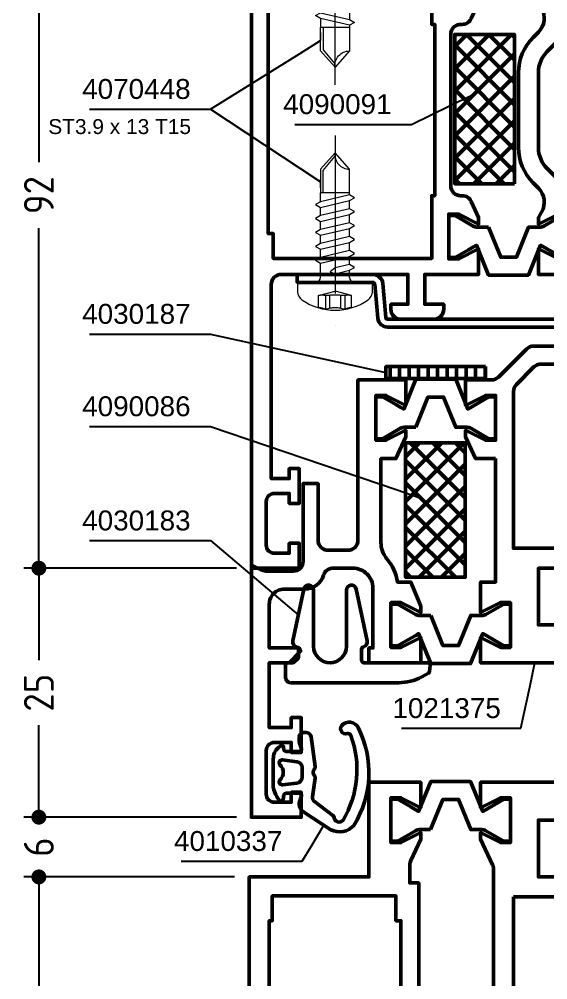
# Model space of a CAD drawing. Header units: millimetres. Extents: x 33 to 159, y 23 to 255.
# Drawn here: x 33.3 to 86.3, y 102.6 to 199 of the extents above; entities that cross this region are included whole.
import ezdxf
from ezdxf.enums import TextEntityAlignment as Align

# ---------------------------------------------------------------- set-up
doc = ezdxf.new("R2010")
doc.units = ezdxf.units.MM
doc.linetypes.add('CENTER', pattern=[50.8, 31.75, -6.35, 6.35, -6.35])
doc.linetypes.add('HIDDEN', pattern=[9.525, 6.35, -3.175])
for name, color, linetype, lineweight in [('AM_5', 3, 'Continuous', 25), ('AM_C', 50, 'Continuous', 50), ('AM_S', 80, 'Continuous', 50), ('Cent3', 70, 'CENTER', 18), ('CHide4', 10, 'HIDDEN', 13), ('Cont3', 70, 'Continuous', 18), ('Cont4', 10, 'Continuous', 13)]:
    doc.layers.add(name, color=color, linetype=linetype, lineweight=lineweight)
doc.styles.add('HBS_DIMTEXTSTYLE', font='isocp.shx')
doc.styles.add('SWISSL', font='swissl.ttf')
doc.dimstyles.new('Konstruktionsschnitt 1-1$0', dxfattribs={"dimscale": 0, "dimtxt": 3, "dimasz": 1.5, "dimexe": 1.5, "dimexo": 1.5, "dimgap": 1.5, "dimtad": 0, "dimdsep": 46, "dimtxsty": 'HBS_DIMTEXTSTYLE', "dimblk": 'PUNKT', "dimcen": 0, "dimclrd": 3, "dimclre": 3, "dimclrt": 2, "dimadec": 1, "dimazin": 2, "dimtfac": 0.7, "dimtofl": 0, "dimtmove": 0, "dimatfit": 3, "dimfxl": 0, "dimtolj": 1, "dimtzin": 0, "dimarcsym": 0})

# ---------------------------------------------------------------- blocks, each defined once
blk = doc.blocks.new('PUNKT')
at = {"color": 0, "linetype": 'Continuous'}
blk.add_line((-0.5, 0), (-1, 0), dxfattribs=at)
at = {"color": 0, "linetype": 'Continuous', "const_width": 0.5}
blk.add_lwpolyline([(-0.25, 0, 1), (0.25, 0, 1)], format="xyb", close=True, dxfattribs=at)
blk = doc.blocks.new('*D30')
at = {"layer": 'AM_5', "color": 3, "lineweight": -2, "transparency": 16777216}
for p, q in [((54.86, 112.9), (33.743, 112.9)), ((35.243, 111.4), (35.243, 79.612)), ((35.243, 41.4), (35.243, 73.187)), ((54.86, 39.9), (33.743, 39.9))]:
    blk.add_line(p, q, dxfattribs=at)
at = {"layer": 'AM_5', "color": 3, "lineweight": -2, "transparency": 16777216, "xscale": 1.5, "yscale": 1.5, "zscale": 1.5}
for p, rotation in [((35.243, 112.9), 90), ((35.243, 39.9), 270)]:
    blk.add_blockref('PUNKT', p, dxfattribs=dict(at, rotation=rotation))
at = {"layer": 'AM_5', "color": 2, "transparency": 16777216, "insert": (35.243, 76.4), "char_height": 3, "attachment_point": 5, "rotation": 90, "style": 'HBS_DIMTEXTSTYLE'}
blk.add_mtext('\\A1;73', dxfattribs=at)
blk = doc.blocks.new('*D31')
at = {"layer": 'AM_5', "color": 3, "lineweight": -2, "transparency": 16777216}
for p, q in [((35.243, 120.4), (35.243, 121.9)), ((55.061, 118.9), (33.743, 118.9)), ((54.86, 112.9), (33.743, 112.9)), ((35.243, 111.4), (35.243, 109.9))]:
    blk.add_line(p, q, dxfattribs=at)
at = {"layer": 'AM_5', "color": 3, "lineweight": -2, "transparency": 16777216, "xscale": 1.5, "yscale": 1.5, "zscale": 1.5}
for p, rotation in [((35.243, 118.9), 270), ((35.243, 112.9), 90)]:
    blk.add_blockref('PUNKT', p, dxfattribs=dict(at, rotation=rotation))
at = {"layer": 'AM_5', "color": 2, "transparency": 16777216, "insert": (35.243, 115.9), "char_height": 3, "attachment_point": 5, "rotation": 90, "style": 'HBS_DIMTEXTSTYLE'}
blk.add_mtext('\\A1;6', dxfattribs=at)
blk = doc.blocks.new('*D32')
at = {"layer": 'AM_5', "color": 3, "lineweight": -2, "transparency": 16777216}
for p, q in [((55.061, 143.9), (33.743, 143.9)), ((35.243, 142.4), (35.243, 134.65)), ((35.243, 120.4), (35.243, 128.15)), ((55.061, 118.9), (33.743, 118.9))]:
    blk.add_line(p, q, dxfattribs=at)
at = {"layer": 'AM_5', "color": 3, "lineweight": -2, "transparency": 16777216, "xscale": 1.5, "yscale": 1.5, "zscale": 1.5}
for p, rotation in [((35.243, 143.9), 90), ((35.243, 118.9), 270)]:
    blk.add_blockref('PUNKT', p, dxfattribs=dict(at, rotation=rotation))
at = {"layer": 'AM_5', "color": 2, "transparency": 16777216, "insert": (35.243, 131.4), "char_height": 3, "attachment_point": 5, "rotation": 90, "style": 'HBS_DIMTEXTSTYLE'}
blk.add_mtext('\\A1;25', dxfattribs=at)
blk = doc.blocks.new('*S512')
at = {"layer": 'AM_5', "color": 3}
for p, q in [((40.336, 146.665), (52.466, 146.665)), ((52.466, 146.665), (61.264, 139.204)), ((61.264, 139.204), (61.266, 139.203))]:
    blk.add_line(p, q, dxfattribs=at)
at = {"layer": 'AM_5', "color": 2, "insert": (50.466, 147.665), "char_height": 2, "attachment_point": 9, "style": 'SWISSL'}
blk.add_mtext('4030183', dxfattribs=at)
blk = doc.blocks.new('WS4070448')
at = {"layer": 'Cent3', "ltscale": 0.5}
blk.add_line((8.051, -14.399), (8.067, 4.661), dxfattribs=at)
at = {"layer": 'CHide4', "ltscale": 0.3}
for p, q in [((7.096, 1.694), (7.096, 3.079)), ((7.508, 1.694), (7.508, 2.967)), ((8.627, 1.694), (8.627, 2.967)), ((9.039, 1.694), (9.039, 3.079))]:
    blk.add_line(p, q, dxfattribs=at)
for points in [[(6.417, 2.921), (6.417, 1.694)], [(9.717, 2.921), (9.717, 1.694)], [(6.417, 1.694), (8.067, 1.252)], [(9.717, 1.694), (8.067, 1.252)]]:
    blk.add_lwpolyline(points, dxfattribs=at)
for centre, radius, start, end in [((6.478, 4.198), 1.279, 267.28485, 298.88724), ((8.067, 5.853), 2.94, 250.69884, 289.30116), ((9.657, 4.198), 1.279, 241.11276, 272.71515), ((6.756, 2.851), 1.206, 253.66426, 286.33574), ((8.067, 11.775), 10.128, 264.49478, 275.50522), ((9.378, 2.851), 1.206, 253.66426, 286.33574)]:
    blk.add_arc(centre, radius, start, end, dxfattribs=at)
at = {"layer": 'Cont4'}
for p, q in [((6.617, -8.639), (6.617, -11.003)), ((6.617, -8.639), (9.517, -8.639)), ((9.517, -11.003), (9.517, -8.639)), ((6.617, -11.003), (8.067, -12.639)), ((8.067, -12.639), (9.517, -11.003))]:
    blk.add_line(p, q, dxfattribs=at)
blk.add_lwpolyline([(11.39, 2.114, 0.314856), (4.744, 2.114, 0.244912), (4.317, 1.295), (4.317, 0.361), (11.817, 0.361), (11.817, 1.295, 0.244912), (11.39, 2.114, 0.138291)], format="xyb", dxfattribs=at)
for points in [[(6.117, -1.139), (6.617, -1.428), (8.067, -1.084), (8.567, -0.707), (8.067, -0.507), (6.617, -0.851)], [(6.117, -2.539), (6.617, -2.828), (9.517, -2.14), (10.017, -1.852), (9.517, -1.563), (6.617, -2.251)], [(6.117, -3.939), (6.617, -4.228), (9.517, -3.54), (10.017, -3.252), (9.517, -2.963), (6.617, -3.651)], [(6.117, -5.339), (6.617, -5.628), (9.517, -4.94), (10.017, -4.652), (9.517, -4.363), (6.617, -5.051)], [(6.117, -6.739), (6.617, -7.028), (9.517, -6.34), (10.017, -6.052), (9.517, -5.763), (6.617, -6.451)], [(6.117, -8.139), (6.617, -8.428), (9.517, -7.74), (10.017, -7.452), (9.517, -7.163), (6.617, -7.851)]]:
    blk.add_lwpolyline(points, close=True, dxfattribs=at)
for points in [[(6.617, -0.139), (6.617, -0.851)], [(9.517, -0.139), (9.517, -1.563)], [(6.617, -1.428), (6.617, -1.851)], [(6.617, -1.428), (6.617, -2.251)], [(6.617, -1.428), (6.617, -2.251)], [(6.617, -2.828), (6.617, -3.651)], [(9.517, -2.14), (9.517, -2.963)], [(9.517, -3.54), (9.517, -4.363)], [(6.617, -4.228), (6.617, -5.051)], [(6.617, -5.628), (6.617, -6.451)], [(9.517, -4.94), (9.517, -5.763)], [(9.517, -6.34), (9.517, -7.163)], [(6.617, -7.028), (6.617, -7.851)], [(6.617, -8.428), (6.617, -8.639)], [(9.267, -8.639), (9.267, -10.887), (8.101, -12.285)], [(9.517, -7.74), (9.517, -8.639)], [(9.517, -9.14), (9.517, -9.963)], [(6.617, -9.828), (6.617, -10.651)]]:
    blk.add_lwpolyline(points, dxfattribs=at)
for centre, radius, start, end in [((6.117, -0.139), 0.5, 0, 90), ((10.017, -0.139), 0.5, 90, 180), ((6.609, -12.471), 1.468, 353.42435, 89.66881)]:
    blk.add_arc(centre, radius, start, end, dxfattribs=at)
blk = doc.blocks.new('*S520')
at = {"layer": 'AM_5', "color": 3, "linetype": 'Continuous'}
for p, q in [((61.385, 195.553), (63.506, 196.876)), ((61.422, 184.059), (63.506, 182.678))]:
    blk.add_line(p, q, dxfattribs=at)
at = {"layer": 'AM_5', "color": 3}
for p, q in [((52.466, 189.991), (61.385, 195.553)), ((40.321, 189.991), (52.466, 189.991)), ((52.466, 189.991), (61.422, 184.059))]:
    blk.add_line(p, q, dxfattribs=at)
at = {"layer": 'AM_5', "color": 2, "insert": (50.466, 190.991), "char_height": 2, "attachment_point": 9, "style": 'SWISSL'}
blk.add_mtext('4070448', dxfattribs=at)
blk = doc.blocks.new('ZAHL rechts')
at = {"layer": 'AM_5', "color": 2, "style": 'SWISSL'}
blk.add_attdef('XXX', text='', height=1.5, dxfattribs=at).set_placement((-1.954, -2.5), align=Align.RIGHT)
blk = doc.blocks.new('*S524')
at = {"layer": 'AM_5', "color": 3, "linetype": 'Continuous'}
blk.add_line((76.436, 190.309), (78.685, 191.401), dxfattribs=at)
at = {"layer": 'AM_5', "color": 3}
for p, q in [((72.633, 188.464), (76.436, 190.309)), ((60.933, 188.464), (72.633, 188.464))]:
    blk.add_line(p, q, dxfattribs=at)
at = {"layer": 'AM_5', "color": 2, "insert": (70.633, 189.464), "char_height": 2, "attachment_point": 9, "style": 'SWISSL'}
blk.add_mtext('4090091', dxfattribs=at)
blk = doc.blocks.new('*S526')
at = {"layer": 'AM_5', "color": 3}
for p, q in [((40.316, 167.41), (52.466, 167.41)), ((52.466, 167.41), (67.62, 164.083))]:
    blk.add_line(p, q, dxfattribs=at)
at = {"layer": 'AM_5', "color": 3, "linetype": 'Continuous'}
blk.add_line((67.62, 164.083), (70.061, 163.547), dxfattribs=at)
at = {"layer": 'AM_5', "color": 2, "insert": (50.466, 168.41), "char_height": 2, "attachment_point": 9, "style": 'SWISSL'}
blk.add_mtext('4030187', dxfattribs=at)
blk = doc.blocks.new('*S528')
at = {"layer": 'AM_5', "color": 3, "linetype": 'Continuous'}
blk.add_line((84.486, 131.956), (85.015, 134.4), dxfattribs=at)
at = {"layer": 'AM_5', "color": 3}
for p, q in [((83.591, 127.823), (84.486, 131.956)), ((71.615, 127.823), (83.591, 127.823))]:
    blk.add_line(p, q, dxfattribs=at)
at = {"layer": 'AM_5', "color": 2, "insert": (81.591, 128.823), "char_height": 2, "attachment_point": 9, "style": 'SWISSL'}
blk.add_mtext('1021375', dxfattribs=at)
blk = doc.blocks.new('*S531')
at = {"layer": 'AM_5', "color": 3}
for p, q in [((40.31, 158.13), (52.466, 158.13)), ((52.466, 158.13), (71.195, 151.752))]:
    blk.add_line(p, q, dxfattribs=at)
at = {"layer": 'AM_5', "color": 3, "linetype": 'Continuous'}
blk.add_line((71.195, 151.752), (73.561, 150.946), dxfattribs=at)
at = {"layer": 'AM_5', "color": 2, "insert": (50.466, 159.13), "char_height": 2, "attachment_point": 9, "style": 'SWISSL'}
blk.add_mtext('4090086', dxfattribs=at)
blk = doc.blocks.new('*S532')
at = {"layer": 'AM_5', "color": 3, "linetype": 'Continuous'}
blk.add_line((62.553, 115.955), (63.83, 118.104), dxfattribs=at)
at = {"layer": 'AM_5', "color": 3}
for p, q in [((61.674, 114.478), (62.553, 115.955)), ((49.524, 114.478), (61.674, 114.478))]:
    blk.add_line(p, q, dxfattribs=at)
at = {"layer": 'AM_5', "color": 2, "insert": (59.674, 115.478), "char_height": 2, "attachment_point": 9, "style": 'SWISSL'}
blk.add_mtext('4010337', dxfattribs=at)
blk = doc.blocks.new('*D139')
at = {"layer": 'AM_5', "color": 3, "lineweight": -2, "transparency": 16777216}
for p, q in [((55.061, 235.9), (33.743, 235.9)), ((35.243, 234.4), (35.243, 184.66)), ((35.243, 145.4), (35.243, 178.056)), ((55.061, 143.9), (33.743, 143.9))]:
    blk.add_line(p, q, dxfattribs=at)
at = {"layer": 'AM_5', "color": 3, "lineweight": -2, "transparency": 16777216, "xscale": 1.5, "yscale": 1.5, "zscale": 1.5}
for p, rotation in [((35.243, 235.9), 90), ((35.243, 143.9), 270)]:
    blk.add_blockref('PUNKT', p, dxfattribs=dict(at, rotation=rotation))
at = {"layer": 'AM_5', "color": 2, "transparency": 16777216, "insert": (35.243, 181.358), "char_height": 3, "attachment_point": 5, "rotation": 90, "style": 'HBS_DIMTEXTSTYLE'}
blk.add_mtext('\\A1;92', dxfattribs=at)
blk = doc.blocks.new('WI1021356')
for points in [[(-77.001, 104), (-77.001, 31), (-65.001, 31), (-65.001, 21.5), (-59.801, 21.5), (-59.801, 24.05), (-61.801, 23.05), (-62.801, 23.05), (-62.801, 27.55), (-61.801, 27.55), (-59.801, 26.55), (-59.801, 27.2), (-59.801, 27.2), (-60.807, 29.358, -0.109518), (-60.901, 29.781), (-60.901, 31.6), (-60.001, 31.6), (-60.001, 70.9)], [(-45.501, 21.5), (-53.801, 21.5), (-53.801, 24.05), (-51.801, 23.05), (-50.801, 23.05), (-50.801, 27.55), (-51.801, 27.55), (-53.801, 26.55), (-53.801, 27.2), (-52.595, 29.787, 0.109518), (-52.501, 30.21), (-52.501, 66.329, -0.198912)]]:
    blk.add_lwpolyline(points, format="xyb")
blk.add_lwpolyline([(-29.001, 31), (-48.001, 31), (-48.001, 25.3), (-45.501, 25.3)])
blk.add_lwpolyline([(-62.301, 72.6), (-74.701, 72.6), (-74.701, 70.1), (-75.001, 70.1), (-75.001, 35.4), (-74.701, 35.4), (-74.701, 32.9), (-62.301, 32.9), (-62.301, 35.4), (-61.801, 35.4), (-61.801, 70.1), (-62.301, 70.1), (-62.301, 72.6)], close=True)
for points in [[(-50.501, 33), (-26.5, 33), (-26.5, 66.329, 0.198912), (-27.379, 68.45), (-29.136, 70.208, 0.154989), (-29.674, 70.486, -0.248244), (-31.525, 71.914, 0.293963), (-32.436, 72.5), (-44.566, 72.5, 0.293963), (-45.476, 71.914, -0.248244), (-47.327, 70.486, 0.154989), (-47.865, 70.208), (-49.622, 68.45, 0.198912), (-50.501, 66.329)], [(-58.809, 26.25), (-59.935, 26.25, -0.131652), (-60.335, 26.358), (-62.14, 27.4), (-62.801, 27.4), (-62.801, 23.2), (-62.14, 23.2), (-60.801, 23.973), (-60.313, 24.256), (-60.014, 24.428), (-58.801, 21.425), (-54.801, 21.425), (-53.588, 24.428), (-51.462, 23.2), (-50.801, 23.2), (-50.801, 27.4), (-51.462, 27.4), (-53.267, 26.358, -0.131652), (-53.667, 26.25), (-54.793, 26.25), (-56.015, 23.225), (-57.587, 23.225)]]:
    blk.add_lwpolyline(points, format="xyb", close=True)
blk = doc.blocks.new('WI1021375')
for points in [[(17, 3.8), (16, 1.4), (14.66, 1.4, -0.145549), (13.607, -0.94, 0.17987), (13, -2.573), (13, -11), (14.5, -11), (15.5, -13.2), (15.5, -13.85), (13.5, -12.85), (12.5, -12.85), (12.5, -17.35), (13.5, -17.35), (15.5, -16.35), (15.5, -18.9), (10.7, -18.9), (10.7, -2.8, 0.414214), (9.7, -1.8), (7.7, -1.8, 0.414214), (6.7, -2.8), (6.7, -8.5), (5.2, -8.5), (5.2, -0.7, 0.414214), (4.2, 0.3), (1.687, 0.3, 0.124369), (0.737, 0.06), (0, -0.338), (0, 25), (5, 25), (5, 22.5), (4, 22.5), (4, 23.5), (2.3, 23.5, 0.414214), (1.5, 22.7), (1.5, 18.3, 0.414214), (2.3, 17.5), (4, 17.5), (4, 18.5), (5, 18.5), (5, 15), (4, 15), (4, 16), (1.8, 16), (1.8, 9.5), (3.783, 9.5), (4.941, 8.341), (4.8, 8), (1.8, 8), (1.8, 3.6, 0.414214), (3.3, 2.1), (5.338, 2.1, -0.327538), (7.246, 0.7, 0.327538), (8.2, 0), (10.2, 0, 0.414214), (12.2, 2), (12.2, 8), (11.8, 8), (11.8, 9.5), (17, 9.5), (17, 6.95), (15, 7.95), (14, 7.95), (14, 3.45), (15, 3.45), (17, 4.45), (17, 3.8)], [(17.992, 4.75), (16.866, 4.75, 0.131652), (16.466, 4.643), (14.661, 3.6), (14, 3.6), (14, 7.8), (14.661, 7.8), (16, 7.027), (16.488, 6.745), (16.787, 6.572), (18, 9.575), (22, 9.575), (23.213, 6.572), (25.339, 7.8), (26, 7.8), (26, 3.6), (25.339, 3.6), (23.534, 4.643, 0.131652), (23.134, 4.75), (22.008, 4.75), (20.786, 7.775), (19.214, 7.775)], [(24.501, -11), (22.499, -11), (21.502, -13.2), (21.502, -13.85), (23.502, -12.85), (24.502, -12.85), (24.502, -17.35), (23.502, -17.35), (21.502, -16.35), (21.502, -18.9), (24.088, -18.9, -0.198912), (24.795, -19.192), (27.609, -22.007, 0.198912), (28.316, -22.3), (31.501, -22.3), (31.501, -24.199), (33.001, -24.199), (33.001, -22.3), (43.601, -22.3), (43.601, -24.199), (45.101, -24.199), (45.101, -22.3), (48.284, -22.3, 0.198912), (48.991, -22.007), (51.805, -19.192, -0.198912), (52.512, -18.9), (55.098, -18.9), (55.098, -16.35), (53.098, -17.35), (52.098, -17.35), (52.098, -12.85), (53.098, -12.85), (55.098, -13.85), (55.098, -13.2), (54.101, -11), (52.099, -11), (52.099, 1.401), (53.6, 1.401), (53.599, 4.45), (51.599, 3.45), (50.599, 3.45), (50.599, 7.95), (51.599, 7.95), (53.599, 6.95), (53.599, 9.5), (45.3, 9.5), (45.3, 5.7), (47.8, 5.7), (47.8, 0), (28.8, 0), (28.8, 5.7), (31.3, 5.7), (31.3, 9.5), (23, 9.5), (23, 6.95), (25, 7.95), (26, 7.95), (26, 3.45), (25, 3.45), (23, 4.45), (23, 1.401), (24.501, 1.401)], [(58.608, 4.75), (59.734, 4.75, -0.131652), (60.134, 4.643), (61.939, 3.6), (62.6, 3.6), (62.6, 7.8), (61.939, 7.8), (60.6, 7.027), (60.112, 6.745), (59.813, 6.572), (58.6, 9.575), (54.6, 9.575), (53.387, 6.572), (51.261, 7.8), (50.6, 7.8), (50.6, 3.6), (51.261, 3.6), (53.066, 4.643, -0.131652), (53.466, 4.75), (54.592, 4.75), (55.814, 7.775), (57.386, 7.775)], [(61.1, -13.2), (62.1, -11), (64.1, -11), (64.1, -2.974, 0.263753), (63.614, -2.116, -0.278267), (62.304, 0.346, 0.430144), (61.305, 1.4), (59.6, 1.4), (59.6, 4.45), (61.6, 3.45), (62.6, 3.45), (62.6, 7.95), (61.6, 7.95), (59.6, 6.95), (59.6, 9.5), (64.8, 9.5), (64.8, 8.318, 0.151177), (66.548, 2.67), (66.3, 2.2), (64.8, 2.2), (64.8, 0), (76.8, 0), (76.8, -24.5), (75.979, -24.883), (75.086, -24.134, 0.176327), (74.443, -23.9), (73.6, -23.9, 0.414214), (72.6, -24.9), (72.6, -26.8), (75, -27.443), (75, -28.003, -0.493145), (73.741, -28.969), (71.912, -28.479, -0.339454), (70.8, -27.03), (70.8, -23.9), (65.1, -23.9, -0.414214), (64.1, -22.9), (64.1, -18.9), (61.1, -18.9), (61.1, -16.35), (63.1, -17.35), (64.1, -17.35), (64.1, -12.85), (63.1, -12.85), (61.1, -13.85), (61.1, -13.2)], [(26.3, -17.738, 0.198912), (26.593, -18.445), (28.355, -20.207, 0.198912), (29.062, -20.5), (47.538, -20.5, 0.198912), (48.245, -20.207), (50.007, -18.445, 0.198912), (50.3, -17.738), (50.3, -2), (26.3, -2)], [(16.492, -14.15), (15.366, -14.15, -0.131652), (14.966, -14.043), (13.161, -13), (12.5, -13), (12.5, -17.2), (13.161, -17.2), (14.5, -16.427), (14.988, -16.145), (15.287, -15.972), (16.5, -18.975), (20.5, -18.975), (21.713, -15.972), (23.839, -17.2), (24.5, -17.2), (24.5, -13), (23.839, -13), (22.034, -14.043, -0.131652), (21.634, -14.15), (20.508, -14.15), (19.286, -17.175), (17.714, -17.175)], [(60.108, -14.15), (61.234, -14.15, 0.131652), (61.634, -14.043), (63.439, -13), (64.1, -13), (64.1, -17.2), (63.439, -17.2), (62.1, -16.427), (61.612, -16.145), (61.313, -15.972), (60.1, -18.975), (56.1, -18.975), (54.887, -15.972), (52.761, -17.2), (52.1, -17.2), (52.1, -13), (52.761, -13), (54.566, -14.043, 0.131652), (54.966, -14.15), (56.092, -14.15), (57.314, -17.175), (58.886, -17.175)]]:
    blk.add_lwpolyline(points, format="xyb", close=True)
blk.add_lwpolyline([(75, -1.8), (75, -22.1), (65.9, -22.1), (65.9, -1.8), (75, -1.8)], close=True)
blk = doc.blocks.new('WI1021364')
for points in [[(275.033, 179.576), (274.299, 177.962, -0.294108), (273.389, 177.376), (273.233, 177.376, 0.414214), (272.233, 176.376), (272.233, 161.176, 0.414214), (273.233, 160.176), (273.389, 160.176, -0.294108), (274.299, 159.59), (275.033, 157.976), (275.033, 157.326), (273.033, 158.326), (272.033, 158.326), (272.033, 153.826), (273.033, 153.826), (275.033, 154.826), (275.033, 152.276), (269.633, 152.276), (269.633, 149.276), (271.533, 149.276), (271.533, 148.776, -0.414214), (270.533, 147.776), (267.233, 147.776, -0.414214), (266.233, 148.776), (266.233, 149.276), (267.933, 149.276), (267.933, 152.276), (255.233, 152.276, 0.414214), (254.233, 151.276), (254.233, 131.776), (256.033, 131.776), (256.033, 132.776), (257.033, 132.776), (257.033, 129.276), (256.033, 129.276), (256.033, 130.276), (254.533, 130.276, 0.414214), (253.733, 129.476), (253.733, 125.076, 0.414214), (254.533, 124.276), (256.033, 124.276), (256.033, 125.276), (257.033, 125.276), (257.033, 122.776), (252.233, 122.776), (252.233, 214.776), (257.033, 214.776), (257.033, 212.276), (256.033, 212.276), (256.033, 213.276), (254.533, 213.276, 0.414214), (253.733, 212.476), (253.733, 208.076, 0.414214), (254.533, 207.276), (256.033, 207.276), (256.033, 208.276), (257.033, 208.276), (257.033, 204.776), (256.033, 204.776), (256.033, 205.776), (254.233, 205.776), (254.233, 186.276, 0.414214), (255.233, 185.276), (267.933, 185.276), (267.933, 188.276), (266.233, 188.276), (266.233, 188.776, -0.414214), (267.233, 189.776), (270.533, 189.776, -0.414214), (271.533, 188.776), (271.533, 188.276), (269.633, 188.276), (269.633, 185.276), (275.033, 185.276), (275.033, 182.726), (273.033, 183.726), (272.033, 183.726), (272.033, 179.226), (273.033, 179.226), (275.033, 180.226), (275.033, 179.576)], [(279.033, 172.534, -0.198912), (280.497, 176.069), (281.035, 176.607, 0.339454), (281.353, 179.021), (281.033, 179.576), (281.033, 180.226), (283.033, 179.226), (284.033, 179.226), (284.033, 183.726), (283.033, 183.726), (281.033, 182.726), (281.033, 185.276), (283.933, 185.276), (283.933, 188.576), (283.047, 188.576), (283.411, 189.576), (285.233, 189.576), (285.233, 186.276, 0.414214), (286.233, 185.276), (294.833, 185.276, 0.414214), (295.833, 186.276), (295.833, 189.576), (297.654, 189.576), (298.018, 188.576), (297.133, 188.576), (297.133, 185.276), (300.033, 185.276), (300.033, 182.726), (298.033, 183.726), (297.033, 183.726), (297.033, 179.226), (298.033, 179.226), (300.033, 180.226), (300.033, 179.576), (299.712, 179.021, 0.339454), (300.03, 176.607), (300.568, 176.069, -0.198912), (302.033, 172.534), (302.033, 165.019, -0.198912), (300.568, 161.483), (300.03, 160.945, 0.339454), (299.712, 158.531), (300.033, 157.976), (300.033, 157.326), (298.033, 158.326), (297.033, 158.326), (297.033, 153.826), (298.033, 153.826), (300.033, 154.826), (300.033, 152.276), (297.133, 152.276), (297.133, 148.976), (298.018, 148.976), (297.654, 147.976), (295.833, 147.976), (295.833, 151.276, 0.414214), (294.833, 152.276), (286.233, 152.276, 0.414214), (285.233, 151.276), (285.233, 147.976), (283.411, 147.976), (283.047, 148.976), (283.933, 148.976), (283.933, 152.276), (281.033, 152.276), (281.033, 154.826), (283.033, 153.826), (284.033, 153.826), (284.033, 158.326), (283.033, 158.326), (281.033, 157.326), (281.033, 157.976), (281.353, 158.531, 0.339454), (281.035, 160.945), (280.497, 161.483, -0.198912), (279.033, 165.019)], [(306.033, 157.976), (306.766, 159.59, -0.294108), (307.677, 160.176), (307.833, 160.176, 0.414214), (308.833, 161.176), (308.833, 176.376, 0.414214), (307.833, 177.376), (307.677, 177.376, -0.294108), (306.766, 177.962), (306.033, 179.576), (306.033, 180.226), (308.033, 179.226), (309.033, 179.226), (309.033, 183.726), (308.033, 183.726), (306.033, 182.726), (306.033, 185.276), (311.433, 185.276), (311.433, 188.276), (309.533, 188.276), (309.533, 188.776, -0.414214), (310.533, 189.776), (314.033, 189.776, -0.414214), (315.033, 188.776), (315.033, 188.276), (313.133, 188.276), (313.133, 185.276), (326.333, 185.276, 0.414214), (327.333, 186.276), (327.333, 188.276), (325.533, 188.276), (325.321, 188.788), (325.723, 189.19, -0.198912), (327.137, 189.776), (329.033, 189.776), (329.033, 147.776), (327.137, 147.776, -0.198912), (325.723, 148.362), (325.321, 148.764), (325.533, 149.276), (327.333, 149.276), (327.333, 151.276, 0.414214), (326.333, 152.276), (313.133, 152.276), (313.133, 149.276), (315.033, 149.276), (315.033, 148.776, -0.414214), (314.033, 147.776), (310.533, 147.776, -0.414214), (309.533, 148.776), (309.533, 149.276), (311.433, 149.276), (311.433, 152.276), (306.033, 152.276), (306.033, 154.826), (308.033, 153.826), (309.033, 153.826), (309.033, 158.326), (308.033, 158.326), (306.033, 157.326), (306.033, 157.976)], [(276.025, 180.526), (274.899, 180.526, 0.131652), (274.499, 180.419), (272.694, 179.376), (272.033, 179.376), (272.033, 183.576), (272.694, 183.576), (274.033, 182.803), (274.521, 182.52), (274.82, 182.348), (276.033, 185.351), (280.033, 185.351), (281.246, 182.348), (283.372, 183.576), (284.033, 183.576), (284.033, 179.376), (283.372, 179.376), (281.567, 180.419, 0.131652), (281.167, 180.526), (280.041, 180.526), (278.819, 183.551), (277.247, 183.551)], [(305.041, 180.526), (306.167, 180.526, -0.131652), (306.567, 180.419), (308.372, 179.376), (309.033, 179.376), (309.033, 183.576), (308.372, 183.576), (307.033, 182.803), (306.545, 182.52), (306.246, 182.348), (305.033, 185.351), (301.033, 185.351), (299.82, 182.348), (297.694, 183.576), (297.033, 183.576), (297.033, 179.376), (297.694, 179.376), (299.499, 180.419, -0.131652), (299.899, 180.526), (301.025, 180.526), (302.247, 183.551), (303.819, 183.551)], [(281.033, 172.534, -0.198912), (281.912, 174.655), (285.247, 177.99, 0.198912), (285.833, 179.405), (285.833, 183.276), (295.233, 183.276), (295.233, 179.405, 0.198912), (295.819, 177.99), (299.154, 174.655, -0.198912), (300.033, 172.534), (300.033, 165.019, -0.198912), (299.154, 162.897), (295.819, 159.562, 0.198912), (295.233, 158.148), (295.233, 154.276), (285.833, 154.276), (285.833, 158.148, 0.198912), (285.247, 159.562), (281.912, 162.897, -0.198912), (281.033, 165.019)], [(276.025, 157.026), (274.899, 157.026, -0.131652), (274.499, 157.133), (272.694, 158.175), (272.033, 158.175), (272.033, 153.975), (272.694, 153.975), (274.033, 154.748), (274.521, 155.031), (274.82, 155.204), (276.033, 152.201), (280.033, 152.201), (281.246, 155.204), (283.372, 153.975), (284.033, 153.975), (284.033, 158.175), (283.372, 158.175), (281.567, 157.133, -0.131652), (281.167, 157.026), (280.041, 157.026), (278.819, 154.001), (277.247, 154.001)], [(305.041, 157.026), (306.167, 157.026, 0.131652), (306.567, 157.133), (308.372, 158.175), (309.033, 158.175), (309.033, 153.975), (308.372, 153.975), (307.033, 154.748), (306.545, 155.031), (306.246, 155.204), (305.033, 152.201), (301.033, 152.201), (299.82, 155.204), (297.694, 153.975), (297.033, 153.975), (297.033, 158.175), (297.694, 158.175), (299.499, 157.133, 0.131652), (299.899, 157.026), (301.025, 157.026), (302.247, 154.001), (303.819, 154.001)]]:
    blk.add_lwpolyline(points, format="xyb", close=True)
for points in [[(254.433, 181.176), (254.433, 183.676), (270.333, 183.676), (270.333, 177.376), (270.633, 177.376), (270.633, 160.176), (270.333, 160.176), (270.333, 153.876), (254.433, 153.876), (254.433, 156.376), (253.933, 156.376), (253.933, 181.176), (254.433, 181.176)], [(310.433, 177.376), (310.733, 177.376), (310.733, 183.676), (326.633, 183.676), (326.633, 181.176), (327.233, 181.176), (327.233, 156.376), (326.633, 156.376), (326.633, 153.876), (310.733, 153.876), (310.733, 160.176), (310.433, 160.176), (310.433, 177.376)]]:
    blk.add_lwpolyline(points, close=True)
blk = doc.blocks.new('WI4010337')
for points in [[(3, -2.6, -0.059278), (2.906, -2.589, -0.117049), (1.671, -1.961, -0.635393), (1.765, -1.612), (2.235, -1.529, 0.36397), (2.4, -1.332), (2.4, 0.042, 0.520567), (2.132, 0.23), (1.55, 0.018, -0.087489), (1.447, 0), (1.344, 0, -0.254502), (0.504, 0.457), (-1.26, 3.186, -0.346313), (-0.821, 5.483, -0.262362), (8.988, 5.923, -0.532594), (9.193, 4.276, -0.763093), (8.39, 4.811, 0.405422), (8.209, 5.187, 0.226764), (-0.303, 4.397, 0.686875), (-0.041, 3.502, -0.213671), (0.174, 3.383), (1.562, 1.545, 0.272627), (2.031, 1.351), (3.908, 1.616, -0.228564), (4.156, 1.537, 0.398435), (4.844, 1.537, -0.228564), (5.092, 1.616), (8.07, 1.195, -0.373635), (8.5, 0.7), (8.5, 0.5, -0.414214), (8, 0), (7.553, 0, -0.087489), (7.45, 0.018), (6.868, 0.23, 0.520567), (6.6, 0.042), (6.6, -1.332, 0.36397), (6.765, -1.529), (7.035, -1.577, -0.594937), (7.146, -1.91), (6.948, -2.123, -0.208), (5.851, -2.6)], [(4.976, 0.3, -0.378866), (5.571, -0.227), (5.748, -1.663, -0.717695), (5.235, -1.91, 0.421053), (3.765, -1.91, -0.717695), (3.252, -1.663), (3.429, -0.227, -0.378866), (4.024, 0.3)]]:
    blk.add_lwpolyline(points, format="xyb", close=True)
blk = doc.blocks.new('WI4030183')
blk.add_lwpolyline([(7.3, 2, -0.414214), (7.8, 1.5), (7.8, 0.2, -0.414214), (7.6, 0), (7.083, 0, 0.198912), (6.941, -0.059), (6.588, -0.412, 0.198912), (6.5, -0.624), (6.5, -1.325, 0.341999), (6.725, -1.616, -0.401322), (7.089, -2.203), (5.989, -7.403, -0.900845), (5, -7.3), (5, -1.65, 1), (1.7, -1.65), (1.7, -7.3, -0.900845), (0.711, -7.403), (-0.389, -2.203, -0.401322), (-0.025, -1.616, 0.341999), (0.2, -1.325), (0.2, -0.298, 0.445229), (-0.131, 0), (-6.514, 0, -0.445229), (-6.713, 0.221), (-6.642, 0.894, -0.249328), (-6.537, 1.05), (-5.851, 1.415, -0.120826), (-3.542, 2), (7.3, 2)], format="xyb", close=True)
blk = doc.blocks.new('WI4030187')
h = blk.add_hatch()
h.set_pattern_fill('LINE', color=256, scale=0.3, angle=90)
h.paths.add_polyline_path([(5, 0), (5, 1.2), (-5, 1.2), (-5, 0)])
blk.add_lwpolyline([(5, 1.2), (5, 0), (-5, 0), (-5, 1.2), (5, 1.2)], close=True)
blk = doc.blocks.new('WI4080202')
blk.add_lwpolyline([(-48.316, -0.183), (-48.614, -3.587, -0.388879), (-49.61, -4.5), (-57.2, -4.5), (-57.2, -3.7), (-49.61, -3.7, 0.388879), (-49.411, -3.517), (-49.113, -0.113, -0.388879), (-48.117, 0.8), (-28.483, 0.8, -0.388879), (-27.487, -0.113), (-27.215, -3.217, 0.388879), (-27.016, -3.4), (-19.884, -3.4, 0.388879), (-19.685, -3.217), (-19.413, -0.113, -0.388879), (-18.417, 0.8), (0.8, 0.8, -0.414214), (1.8, -0.2), (1.8, -1.5, -0.414214), (0.8, -2.5), (-0.7, -2.5), (-0.7, -1.7), (0.8, -1.7, 0.414214), (1, -1.5), (1, -0.2, 0.414214), (0.8, 0), (-18.417, 0, 0.388879), (-18.616, -0.183), (-18.888, -3.287, -0.388879), (-19.884, -4.2), (-27.016, -4.2, -0.388879), (-28.012, -3.287), (-28.284, -0.183, 0.388879), (-28.483, 0), (-48.117, 0, 0.388879), (-48.316, -0.183)], format="xyb", close=True)
blk = doc.blocks.new('WI4090086')
h = blk.add_hatch()
h.set_pattern_fill('ANSI37', color=256, scale=0.5)
h.paths.add_polyline_path([(13.9, 1.502), (13.9, 7.502), (0.4, 7.502), (0.4, 1.502)])
blk.add_lwpolyline([(13.9, 7.502), (13.9, 1.502), (0.4, 1.502), (0.4, 7.502), (13.9, 7.502)], close=True)
blk = doc.blocks.new('WI4090091')
h = blk.add_hatch()
h.set_pattern_fill('ANSI37', color=256, scale=0.5)
h.set_pattern_definition([(45, (0.0806, -0.4184), (-1.12253, 1.12253), []), (135, (0.0806, -0.4184), (-1.12253, -1.12253), [])])
h.paths.add_polyline_path([(15, 0), (15, 6), (0, 6), (0, 0)])
blk.add_lwpolyline([(15, 6), (15, 0), (0, 0), (0, 6), (15, 6)], close=True)

msp = doc.modelspace()

# ---------------------------------------------------------------- block references
at = {"xscale": -1}
msp.add_blockref('WS4070448', (73.024, 206.839), dxfattribs=at)
at = {"rotation": 180}
msp.add_blockref('WS4070448', (73.024, 172.96), dxfattribs=at)
at = {"layer": 'AM_5'}
for name in ['*S520', '*S524', '*S526', '*S531', '*S512', '*S528', '*S532']:
    msp.add_blockref(name, (0, 0), dxfattribs=at)
at = {"layer": 'AM_C'}
for name, p, rotation in [('WI4090091', (76.961, 197.5), 270), ('WI4090086', (79.531, 142.589), 89.99999999999994), ('WI4030183', (67.805, 134.4), 179.9999999999999)]:
    msp.add_blockref(name, p, dxfattribs=dict(at, rotation=rotation))
at = {"layer": 'AM_C', "xscale": -1}
for name, p, rotation in [('WI4080202', (118.361, 168.9), 180), ('WI4010337', (61.361, 118.9), 269.9999999999999)]:
    msp.add_blockref(name, p, dxfattribs=dict(at, rotation=rotation))
at = {"layer": 'AM_C'}
msp.add_blockref('WI4030187', (75.061, 162.947), dxfattribs=at)
at = {"layer": 'AM_S'}
msp.add_blockref('WI1021364', (-195.671, 21.124), dxfattribs=at)
at = {"layer": 'AM_S', "xscale": -1, "rotation": 180}
for name, p in [('WI1021375', (56.561, 143.9)), ('WI1021356', (133.361, 143.9))]:
    msp.add_blockref(name, p, dxfattribs=at)
at = {"layer": 'Cont3'}
msp.add_blockref('ZAHL rechts', (52.466, 189.991), dxfattribs=at).add_auto_attribs({'XXX': 'ST3.9 x 13 T15'})

# ---------------------------------------------------------------- dimensions: what is measured, and where the dimension line sits
at = {"layer": 'AM_5'}
for base, p1, p2, angle, picture, middle in [((35.243, 235.9), (56.561, 143.9), (56.561, 235.9), 90, '*D139', (35.243, 181.358)), ((35.243, 118.9), (56.561, 143.9), (56.561, 118.9), 270, '*D32', (35.243, 131.4)), ((35.243, 112.9), (56.561, 118.9), (56.36, 112.9), 270, '*D31', (35.243, 115.9)), ((35.243, 39.9), (56.36, 112.9), (56.36, 39.9), 270, '*D30', (35.243, 76.4))]:
    dim = msp.add_linear_dim(base=base, p1=p1, p2=p2, angle=angle, dimstyle='Konstruktionsschnitt 1-1$0', override={"dimscale": 1}, dxfattribs=at)
    dim.commit()
    dim.dimension.update_dxf_attribs({"geometry": picture, "text_midpoint": middle, "dimtype": 160})

doc.saveas('drawing.dxf')
